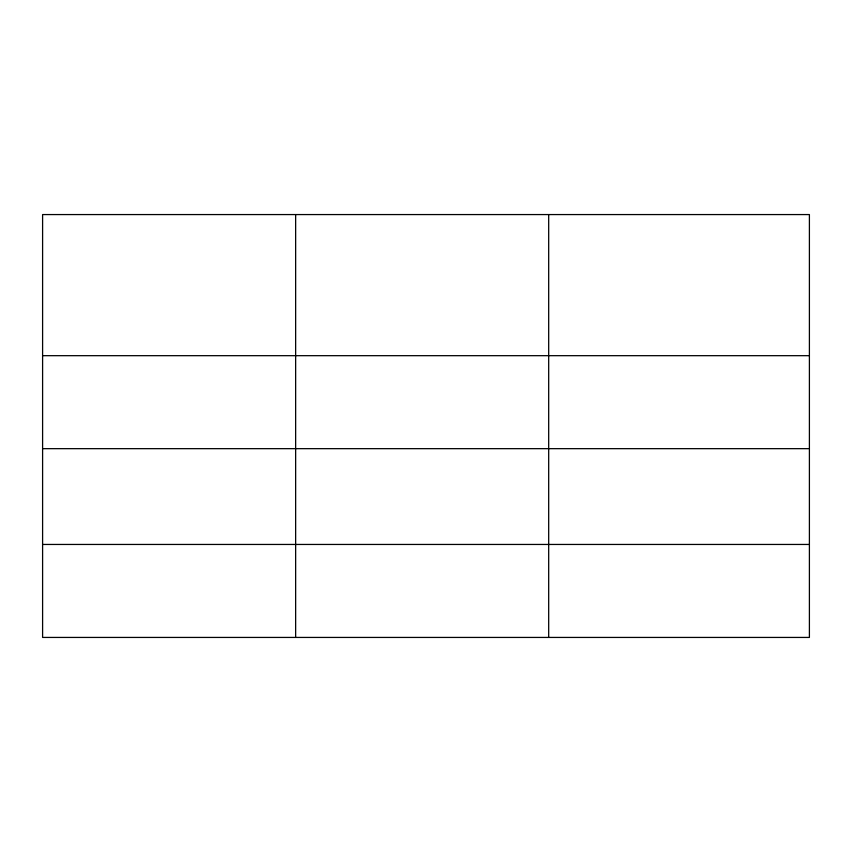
<?xml version="1.0" encoding="UTF-8"?>
<svg xmlns="http://www.w3.org/2000/svg" width="852" height="852" viewBox="0 0 852 852"><rect width="100%" height="100%" fill="white"/><g stroke="black" fill="none" stroke-linecap="round" stroke-linejoin="round"><path stroke-width="1.28" d="M809.4 448.663L809.4 214.566L42.6 214.566L42.6 637.434L809.4 637.434L809.4 448.663L42.6 448.663M42.6 355.678L809.4 355.678M42.6 544.449L809.4 544.449M548.688 214.566L548.688 637.434M295.644 214.566L295.644 637.434"/></g></svg>
